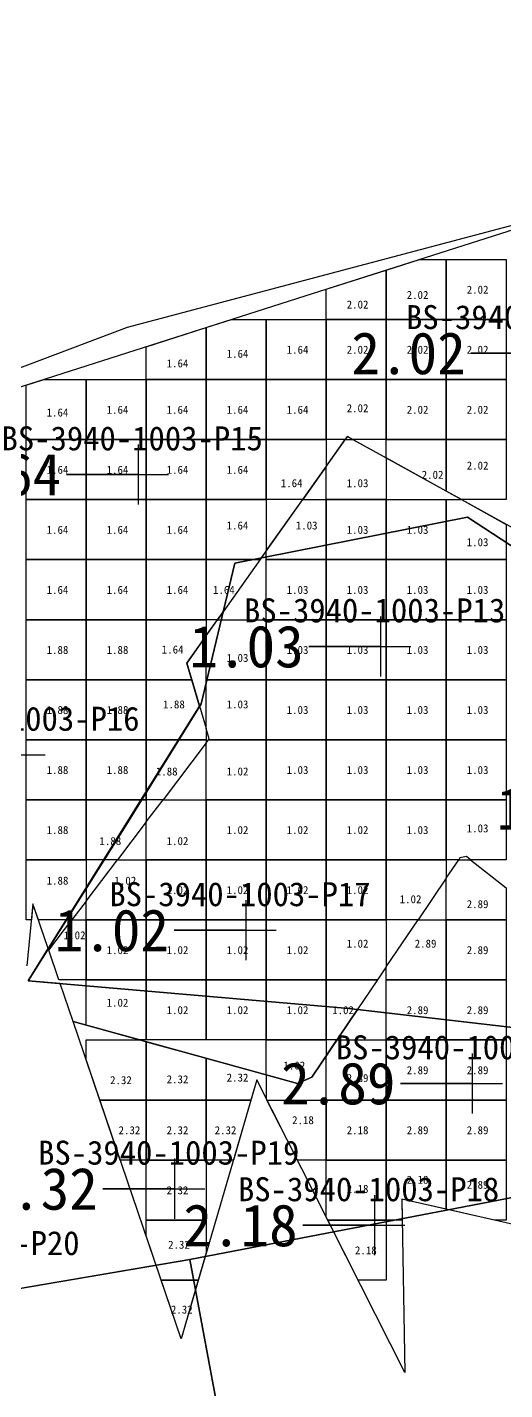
# Model space of a CAD drawing. Header units: metres. Extents: x 470001 to 470123, y 4349638 to 4349734.
# Drawn here: x 470045.68 to 470053.63, y 4349657.66 to 4349680.36 of the extents above; entities that cross this region are included whole.
import ezdxf

# ---------------------------------------------------------------- set-up
doc = ezdxf.new("R2010")
doc.units = ezdxf.units.M
for name, color, linetype in [('1.000-1.500', 5, 'Continuous'), ('1.500-3.000', 1, 'Continuous'), ('点', 7, 'Continuous'), ('爆区方格网', 7, 'Continuous'), ('综合图_历史矿块', 7, 'Continuous'), ('钻孔', 7, 'Continuous')]:
    doc.layers.add(name, color=color, linetype=linetype)
doc.styles.add('CN_TTF', font='simsunb.ttf')

msp = doc.modelspace()

# ---------------------------------------------------------------- linework, layer by layer
at = {"layer": '1.000-1.500', "color": 5, "lineweight": 30}
msp.add_lwpolyline([(470056.068, 4349663.433), (470051.18, 4349663.997), (470050.418, 4349662.871), (470050.179, 4349662.766), (470046.441, 4349663.797), (470046.225, 4349664.431), (470045.693, 4349664.477), (470048.549, 4349669.048), (470048.336, 4349669.768), (470048.94, 4349670.621), (470049.134, 4349671.432), (470049.578, 4349671.52), (470051.011, 4349673.541), (470054.922, 4349671.379)], dxfattribs=at)
at = {"layer": '1.500-3.000', "color": 1, "lineweight": 30}
for points in [[(470043.561, 4349673.728), (470050.31, 4349675.882), (470057.07, 4349678.04), (470060.436, 4349679.115), (470063.871, 4349679.611), (470069.033, 4349680.357)], [(470069.538, 4349665.982), (470066.788, 4349662.272), (470060.065, 4349661.549), (470060.589, 4349660.796), (470057.579, 4349659.553), (470054.81, 4349660.184), (470054.073, 4349660.351), (470051.92, 4349660.841), (470051.966, 4349657.954), (470050.007, 4349661.826), (470049.502, 4349662.824), (470048.242, 4349658.515), (470046.441, 4349663.797), (470046.441, 4349663.797), (470050.179, 4349662.766), (470050.418, 4349662.871), (470051.18, 4349663.997), (470051.034, 4349664.014), (470045.693, 4349664.477), (470046.027, 4349665.011), (470045.772, 4349665.758), (470045.67, 4349664.726)]]:
    msp.add_lwpolyline(points, dxfattribs=at)
at = {"layer": '点', "color": 138, "true_color": 0x004c4c}
for p, q in [((470047.528, 4349672.41), (470047.528, 4349673.41)), ((470047.028, 4349672.91), (470048.028, 4349672.91)), ((470051.568, 4349669.545), (470051.568, 4349670.545)), ((470051.068, 4349670.045), (470052.068, 4349670.045)), ((470044.974, 4349668.24), (470045.974, 4349668.24)), ((470049.324, 4349664.818), (470049.324, 4349665.818)), ((470048.824, 4349665.318), (470049.824, 4349665.318)), ((470053.097, 4349662.267), (470053.097, 4349663.267)), ((470052.597, 4349662.767), (470053.597, 4349662.767)), ((470048.137, 4349660.513), (470048.137, 4349661.513)), ((470047.637, 4349661.013), (470048.637, 4349661.013)), ((470051.468, 4349659.904), (470051.468, 4349660.904)), ((470050.968, 4349660.404), (470051.968, 4349660.404))]:
    msp.add_line(p, q, dxfattribs=at)
at = {"layer": '爆区方格网', "color": 1}
for points in [[(470051.659, 4349675.49), (470050.659, 4349675.49), (470050.659, 4349675.994), (470051.659, 4349676.313), (470051.659, 4349675.49)], [(470052.659, 4349676.49), (470052.659, 4349675.49), (470051.659, 4349675.49), (470051.659, 4349676.313), (470052.215, 4349676.49), (470052.659, 4349676.49)], [(470052.659, 4349675.49), (470052.659, 4349676.49), (470053.659, 4349676.49), (470053.659, 4349675.49), (470052.659, 4349675.49)], [(470049.659, 4349675.49), (470049.659, 4349674.49), (470048.659, 4349674.49), (470048.659, 4349675.355), (470049.082, 4349675.49), (470049.659, 4349675.49)], [(470049.659, 4349674.49), (470049.659, 4349675.49), (470050.659, 4349675.49), (470050.659, 4349674.49), (470049.659, 4349674.49)], [(470050.659, 4349674.49), (470050.659, 4349675.49), (470051.659, 4349675.49), (470051.659, 4349674.49), (470050.659, 4349674.49)], [(470051.659, 4349674.49), (470051.659, 4349675.49), (470052.659, 4349675.49), (470052.659, 4349674.49), (470051.659, 4349674.49)], [(470052.659, 4349674.49), (470052.659, 4349675.49), (470053.659, 4349675.49), (470053.659, 4349674.49), (470052.659, 4349674.49)], [(470048.659, 4349674.49), (470047.659, 4349674.49), (470047.659, 4349675.036), (470048.659, 4349675.355), (470048.659, 4349674.49)], [(470046.659, 4349674.49), (470046.659, 4349673.49), (470045.659, 4349673.49), (470045.659, 4349674.398), (470045.95, 4349674.49), (470046.659, 4349674.49)], [(470046.659, 4349673.49), (470046.659, 4349674.49), (470047.659, 4349674.49), (470047.659, 4349673.49), (470046.659, 4349673.49)], [(470047.659, 4349673.49), (470047.659, 4349674.49), (470048.659, 4349674.49), (470048.659, 4349673.49), (470047.659, 4349673.49)], [(470048.659, 4349673.49), (470048.659, 4349674.49), (470049.659, 4349674.49), (470049.659, 4349673.49), (470048.659, 4349673.49)], [(470049.659, 4349673.49), (470049.659, 4349674.49), (470050.659, 4349674.49), (470050.659, 4349673.49), (470049.659, 4349673.49)], [(470050.659, 4349673.49), (470050.659, 4349674.49), (470051.659, 4349674.49), (470051.659, 4349673.49), (470051.103, 4349673.49), (470051.011, 4349673.541), (470050.976, 4349673.49), (470050.659, 4349673.49)], [(470051.659, 4349673.49), (470051.659, 4349674.49), (470052.659, 4349674.49), (470052.659, 4349673.49), (470051.659, 4349673.49)], [(470052.659, 4349673.49), (470052.659, 4349674.49), (470053.659, 4349674.49), (470053.659, 4349673.49), (470052.659, 4349673.49)], [(470045.659, 4349672.49), (470045.659, 4349673.49), (470046.659, 4349673.49), (470046.659, 4349672.49), (470045.659, 4349672.49)], [(470046.659, 4349672.49), (470046.659, 4349673.49), (470047.659, 4349673.49), (470047.659, 4349672.49), (470046.659, 4349672.49)], [(470047.659, 4349672.49), (470047.659, 4349673.49), (470048.659, 4349673.49), (470048.659, 4349672.49), (470047.659, 4349672.49)], [(470048.659, 4349672.49), (470048.659, 4349673.49), (470049.659, 4349673.49), (470049.659, 4349672.49), (470048.659, 4349672.49)], [(470049.659, 4349672.49), (470049.659, 4349673.49), (470050.659, 4349673.49), (470050.659, 4349673.044), (470050.266, 4349672.49), (470049.659, 4349672.49)], [(470051.659, 4349673.49), (470052.659, 4349673.49), (470052.659, 4349672.63), (470051.659, 4349673.183), (470051.659, 4349673.49)], [(470052.659, 4349673.49), (470053.659, 4349673.49), (470053.659, 4349672.49), (470052.912, 4349672.49), (470052.659, 4349672.63), (470052.659, 4349673.49)], [(470045.659, 4349671.49), (470045.659, 4349672.49), (470046.659, 4349672.49), (470046.659, 4349671.49), (470045.659, 4349671.49)], [(470046.659, 4349671.49), (470046.659, 4349672.49), (470047.659, 4349672.49), (470047.659, 4349671.49), (470046.659, 4349671.49)], [(470047.659, 4349671.49), (470047.659, 4349672.49), (470048.659, 4349672.49), (470048.659, 4349671.49), (470047.659, 4349671.49)], [(470048.659, 4349671.49), (470048.659, 4349672.49), (470049.659, 4349672.49), (470049.659, 4349671.634), (470049.557, 4349671.49), (470048.659, 4349671.49)], [(470045.659, 4349670.49), (470045.659, 4349671.49), (470046.659, 4349671.49), (470046.659, 4349670.49), (470045.659, 4349670.49)], [(470046.659, 4349670.49), (470046.659, 4349671.49), (470047.659, 4349671.49), (470047.659, 4349670.49), (470046.659, 4349670.49)], [(470047.659, 4349670.49), (470047.659, 4349671.49), (470048.659, 4349671.49), (470048.659, 4349670.49), (470047.659, 4349670.49)], [(470048.659, 4349670.49), (470048.659, 4349671.49), (470049.557, 4349671.49), (470048.848, 4349670.49), (470048.659, 4349670.49)], [(470045.659, 4349669.49), (470045.659, 4349670.49), (470046.659, 4349670.49), (470046.659, 4349669.49), (470045.659, 4349669.49)], [(470046.659, 4349669.49), (470046.659, 4349670.49), (470047.659, 4349670.49), (470047.659, 4349669.49), (470046.659, 4349669.49)], [(470047.659, 4349669.49), (470047.659, 4349670.49), (470048.659, 4349670.49), (470048.659, 4349670.224), (470048.336, 4349669.768), (470048.418, 4349669.49), (470047.659, 4349669.49)], [(470045.659, 4349668.49), (470045.659, 4349669.49), (470046.659, 4349669.49), (470046.659, 4349668.49), (470045.659, 4349668.49)], [(470046.659, 4349668.49), (470046.659, 4349669.49), (470047.659, 4349669.49), (470047.659, 4349668.49), (470046.659, 4349668.49)], [(470048.659, 4349668.49), (470047.659, 4349668.49), (470047.659, 4349669.49), (470048.418, 4349669.49), (470048.659, 4349668.676), (470048.659, 4349668.49)], [(470045.659, 4349667.49), (470045.659, 4349668.49), (470046.659, 4349668.49), (470046.659, 4349667.49), (470045.659, 4349667.49)], [(470046.659, 4349667.49), (470046.659, 4349668.49), (470047.659, 4349668.49), (470047.659, 4349667.49), (470046.659, 4349667.49)], [(470047.659, 4349667.49), (470047.659, 4349668.49), (470048.659, 4349668.49), (470048.659, 4349668.439), (470047.939, 4349667.49), (470047.659, 4349667.49)], [(470045.659, 4349666.49), (470045.659, 4349667.49), (470046.659, 4349667.49), (470046.659, 4349666.49), (470045.659, 4349666.49)], [(470046.659, 4349666.49), (470046.659, 4349667.49), (470047.659, 4349667.49), (470047.659, 4349667.122), (470047.18, 4349666.49), (470046.659, 4349666.49)], [(470045.659, 4349665.49), (470045.659, 4349666.49), (470046.659, 4349666.49), (470046.659, 4349665.804), (470046.421, 4349665.49), (470045.863, 4349665.49), (470045.772, 4349665.758), (470045.746, 4349665.49), (470045.659, 4349665.49)], [(470053.659, 4349665.49), (470052.659, 4349665.49), (470052.659, 4349666.185), (470052.866, 4349666.49), (470053.063, 4349666.49), (470053.659, 4349666.022), (470053.659, 4349665.49)], [(470052.659, 4349665.49), (470052.659, 4349664.49), (470051.659, 4349664.49), (470051.659, 4349664.706), (470052.189, 4349665.49), (470052.659, 4349665.49)], [(470052.659, 4349664.49), (470052.659, 4349665.49), (470053.659, 4349665.49), (470053.659, 4349664.49), (470052.659, 4349664.49)], [(470051.659, 4349663.49), (470051.659, 4349664.49), (470052.659, 4349664.49), (470052.659, 4349663.49), (470051.659, 4349663.49)], [(470052.659, 4349663.49), (470052.659, 4349664.49), (470053.659, 4349664.49), (470053.659, 4349663.49), (470052.659, 4349663.49)], [(470047.659, 4349662.49), (470046.886, 4349662.49), (470046.659, 4349663.157), (470046.659, 4349663.49), (470047.552, 4349663.49), (470047.659, 4349663.461), (470047.659, 4349662.49)], [(470048.659, 4349662.49), (470047.659, 4349662.49), (470047.659, 4349663.461), (470048.659, 4349663.185), (470048.659, 4349662.49)], [(470051.659, 4349663.49), (470051.659, 4349662.49), (470050.659, 4349662.49), (470050.659, 4349663.227), (470050.837, 4349663.49), (470051.659, 4349663.49)], [(470051.659, 4349662.49), (470051.659, 4349663.49), (470052.659, 4349663.49), (470052.659, 4349662.49), (470051.659, 4349662.49)], [(470052.659, 4349662.49), (470052.659, 4349663.49), (470053.659, 4349663.49), (470053.659, 4349662.49), (470052.659, 4349662.49)], [(470049.659, 4349662.514), (470049.502, 4349662.824), (470049.404, 4349662.49), (470048.659, 4349662.49), (470048.659, 4349663.185), (470049.659, 4349662.909), (470049.659, 4349662.514)], [(470047.659, 4349662.49), (470047.659, 4349661.49), (470047.227, 4349661.49), (470046.886, 4349662.49), (470047.659, 4349662.49)], [(470047.659, 4349661.49), (470047.659, 4349662.49), (470048.659, 4349662.49), (470048.659, 4349661.49), (470047.659, 4349661.49)], [(470048.659, 4349661.49), (470048.659, 4349662.49), (470049.404, 4349662.49), (470049.112, 4349661.49), (470048.659, 4349661.49)], [(470050.659, 4349662.49), (470050.659, 4349661.49), (470050.177, 4349661.49), (470050.007, 4349661.826), (470049.671, 4349662.49), (470050.659, 4349662.49)], [(470050.659, 4349661.49), (470050.659, 4349662.49), (470051.659, 4349662.49), (470051.659, 4349661.49), (470050.659, 4349661.49)], [(470051.659, 4349661.49), (470051.659, 4349662.49), (470052.659, 4349662.49), (470052.659, 4349661.49), (470051.659, 4349661.49)], [(470052.659, 4349661.49), (470052.659, 4349662.49), (470053.659, 4349662.49), (470053.659, 4349661.49), (470052.659, 4349661.49)], [(470047.659, 4349660.49), (470047.659, 4349661.49), (470048.659, 4349661.49), (470048.659, 4349660.49), (470047.659, 4349660.49)], [(470050.659, 4349661.49), (470051.659, 4349661.49), (470051.659, 4349660.49), (470050.683, 4349660.49), (470050.659, 4349660.537), (470050.659, 4349661.49)], [(470051.659, 4349660.49), (470051.659, 4349661.49), (470052.659, 4349661.49), (470052.659, 4349660.673), (470051.92, 4349660.841), (470051.926, 4349660.49), (470051.659, 4349660.49)], [(470052.659, 4349661.49), (470053.659, 4349661.49), (470053.659, 4349660.49), (470053.461, 4349660.49), (470052.659, 4349660.673), (470052.659, 4349661.49)], [(470047.659, 4349660.49), (470048.659, 4349660.49), (470048.659, 4349659.942), (470048.527, 4349659.49), (470047.909, 4349659.49), (470047.659, 4349660.225), (470047.659, 4349660.49)], [(470051.659, 4349660.49), (470051.659, 4349659.49), (470051.189, 4349659.49), (470050.683, 4349660.49), (470051.659, 4349660.49)], [(470048.527, 4349659.49), (470048.242, 4349658.515), (470047.909, 4349659.49), (470048.527, 4349659.49)]]:
    msp.add_lwpolyline(points, close=True, dxfattribs=at)
at = {"layer": '爆区方格网', "color": 5}
for points in [[(470051.659, 4349672.49), (470050.659, 4349672.49), (470050.659, 4349673.044), (470050.976, 4349673.49), (470051.103, 4349673.49), (470051.659, 4349673.183), (470051.659, 4349672.49)], [(470050.659, 4349672.49), (470050.659, 4349671.49), (470049.659, 4349671.49), (470049.659, 4349671.634), (470050.266, 4349672.49), (470050.659, 4349672.49)], [(470050.659, 4349671.49), (470050.659, 4349672.49), (470051.659, 4349672.49), (470051.659, 4349671.49), (470050.659, 4349671.49)], [(470051.659, 4349671.49), (470051.659, 4349672.49), (470052.659, 4349672.49), (470052.659, 4349671.49), (470051.659, 4349671.49)], [(470053.659, 4349671.49), (470052.659, 4349671.49), (470052.659, 4349672.49), (470052.912, 4349672.49), (470053.659, 4349672.077), (470053.659, 4349671.49)], [(470049.659, 4349670.49), (470049.659, 4349671.49), (470050.659, 4349671.49), (470050.659, 4349670.49), (470049.659, 4349670.49)], [(470050.659, 4349670.49), (470050.659, 4349671.49), (470051.659, 4349671.49), (470051.659, 4349670.49), (470050.659, 4349670.49)], [(470051.659, 4349670.49), (470051.659, 4349671.49), (470052.659, 4349671.49), (470052.659, 4349670.49), (470051.659, 4349670.49)], [(470052.659, 4349670.49), (470052.659, 4349671.49), (470053.659, 4349671.49), (470053.659, 4349670.49), (470052.659, 4349670.49)], [(470049.659, 4349670.49), (470049.659, 4349669.49), (470048.659, 4349669.49), (470048.659, 4349670.224), (470048.848, 4349670.49), (470049.659, 4349670.49)], [(470049.659, 4349669.49), (470049.659, 4349670.49), (470050.659, 4349670.49), (470050.659, 4349669.49), (470049.659, 4349669.49)], [(470050.659, 4349669.49), (470050.659, 4349670.49), (470051.659, 4349670.49), (470051.659, 4349669.49), (470050.659, 4349669.49)], [(470051.659, 4349669.49), (470051.659, 4349670.49), (470052.659, 4349670.49), (470052.659, 4349669.49), (470051.659, 4349669.49)], [(470052.659, 4349669.49), (470052.659, 4349670.49), (470053.659, 4349670.49), (470053.659, 4349669.49), (470052.659, 4349669.49)], [(470048.659, 4349669.49), (470049.659, 4349669.49), (470049.659, 4349668.49), (470048.698, 4349668.49), (470048.71, 4349668.506), (470048.659, 4349668.676), (470048.659, 4349669.49)], [(470049.659, 4349668.49), (470049.659, 4349669.49), (470050.659, 4349669.49), (470050.659, 4349668.49), (470049.659, 4349668.49)], [(470050.659, 4349668.49), (470050.659, 4349669.49), (470051.659, 4349669.49), (470051.659, 4349668.49), (470050.659, 4349668.49)], [(470051.659, 4349668.49), (470051.659, 4349669.49), (470052.659, 4349669.49), (470052.659, 4349668.49), (470051.659, 4349668.49)], [(470052.659, 4349668.49), (470052.659, 4349669.49), (470053.659, 4349669.49), (470053.659, 4349668.49), (470052.659, 4349668.49)], [(470049.659, 4349668.49), (470049.659, 4349667.49), (470048.659, 4349667.49), (470048.659, 4349668.439), (470048.698, 4349668.49), (470049.659, 4349668.49)], [(470049.659, 4349667.49), (470049.659, 4349668.49), (470050.659, 4349668.49), (470050.659, 4349667.49), (470049.659, 4349667.49)], [(470050.659, 4349667.49), (470050.659, 4349668.49), (470051.659, 4349668.49), (470051.659, 4349667.49), (470050.659, 4349667.49)], [(470051.659, 4349667.49), (470051.659, 4349668.49), (470052.659, 4349668.49), (470052.659, 4349667.49), (470051.659, 4349667.49)], [(470052.659, 4349667.49), (470052.659, 4349668.49), (470053.659, 4349668.49), (470053.659, 4349667.49), (470052.659, 4349667.49)], [(470048.659, 4349667.49), (470048.659, 4349666.49), (470047.659, 4349666.49), (470047.659, 4349667.122), (470047.939, 4349667.49), (470048.659, 4349667.49)], [(470048.659, 4349666.49), (470048.659, 4349667.49), (470049.659, 4349667.49), (470049.659, 4349666.49), (470048.659, 4349666.49)], [(470049.659, 4349666.49), (470049.659, 4349667.49), (470050.659, 4349667.49), (470050.659, 4349666.49), (470049.659, 4349666.49)], [(470050.659, 4349666.49), (470050.659, 4349667.49), (470051.659, 4349667.49), (470051.659, 4349666.49), (470050.659, 4349666.49)], [(470051.659, 4349666.49), (470051.659, 4349667.49), (470052.659, 4349667.49), (470052.659, 4349666.49), (470051.659, 4349666.49)], [(470052.659, 4349666.49), (470052.659, 4349667.49), (470053.659, 4349667.49), (470053.659, 4349666.49), (470053.063, 4349666.49), (470052.993, 4349666.545), (470052.887, 4349666.523), (470052.866, 4349666.49), (470052.659, 4349666.49)], [(470047.659, 4349666.49), (470047.659, 4349665.49), (470046.659, 4349665.49), (470046.659, 4349665.804), (470047.18, 4349666.49), (470047.659, 4349666.49)], [(470047.659, 4349665.49), (470047.659, 4349666.49), (470048.659, 4349666.49), (470048.659, 4349665.49), (470047.659, 4349665.49)], [(470048.659, 4349665.49), (470048.659, 4349666.49), (470049.659, 4349666.49), (470049.659, 4349665.49), (470048.659, 4349665.49)], [(470049.659, 4349665.49), (470049.659, 4349666.49), (470050.659, 4349666.49), (470050.659, 4349665.49), (470049.659, 4349665.49)], [(470050.659, 4349665.49), (470050.659, 4349666.49), (470051.659, 4349666.49), (470051.659, 4349665.49), (470050.659, 4349665.49)], [(470051.659, 4349665.49), (470051.659, 4349666.49), (470052.659, 4349666.49), (470052.659, 4349666.185), (470052.189, 4349665.49), (470051.659, 4349665.49)], [(470046.659, 4349665.49), (470046.659, 4349664.49), (470046.204, 4349664.49), (470046.036, 4349664.983), (470046.421, 4349665.49), (470046.659, 4349665.49)], [(470046.659, 4349664.49), (470046.659, 4349665.49), (470047.659, 4349665.49), (470047.659, 4349664.49), (470046.659, 4349664.49)], [(470047.659, 4349664.49), (470047.659, 4349665.49), (470048.659, 4349665.49), (470048.659, 4349664.49), (470047.659, 4349664.49)], [(470048.659, 4349664.49), (470048.659, 4349665.49), (470049.659, 4349665.49), (470049.659, 4349664.49), (470048.659, 4349664.49)], [(470049.659, 4349664.49), (470049.659, 4349665.49), (470050.659, 4349665.49), (470050.659, 4349664.49), (470049.659, 4349664.49)], [(470050.659, 4349664.49), (470050.659, 4349665.49), (470051.659, 4349665.49), (470051.659, 4349664.706), (470051.513, 4349664.49), (470050.659, 4349664.49)], [(470046.659, 4349664.49), (470047.659, 4349664.49), (470047.659, 4349663.49), (470047.552, 4349663.49), (470046.659, 4349663.737), (470046.659, 4349664.49)], [(470047.659, 4349663.49), (470047.659, 4349664.49), (470048.659, 4349664.49), (470048.659, 4349663.49), (470047.659, 4349663.49)], [(470048.659, 4349663.49), (470048.659, 4349664.49), (470049.659, 4349664.49), (470049.659, 4349663.49), (470048.659, 4349663.49)], [(470049.659, 4349663.49), (470049.659, 4349664.49), (470050.659, 4349664.49), (470050.659, 4349663.49), (470049.659, 4349663.49)], [(470050.659, 4349663.49), (470050.659, 4349664.49), (470051.513, 4349664.49), (470050.837, 4349663.49), (470050.659, 4349663.49)], [(470049.659, 4349663.49), (470050.659, 4349663.49), (470050.659, 4349663.227), (470050.418, 4349662.871), (470050.179, 4349662.766), (470049.659, 4349662.909), (470049.659, 4349663.49)]]:
    msp.add_lwpolyline(points, close=True, dxfattribs=at)
at = {"layer": '综合图_历史矿块', "color": 9}
for points in [[(470041.361, 4349673.104), (470047.349, 4349675.362), (470054.343, 4349677.216)], [(470054.969, 4349670.918), (470053.013, 4349672.199), (470049.134, 4349671.432), (470048.575, 4349669.089), (470047.317, 4349667.062), (470045.693, 4349664.477), (470051.034, 4349664.014), (470056.068, 4349663.433)], [(470053.816, 4349660.878), (470048.386, 4349659.836), (470040.643, 4349658.515)], [(470049.125, 4349655.871), (470048.386, 4349659.836), (470053.816, 4349660.878), (470054.192, 4349658.942), (470055.414, 4349656.646)]]:
    msp.add_lwpolyline(points, dxfattribs=at)
for points in [[(470059.568, 4349661.496), (470058.789, 4349663.063), (470056.068, 4349663.433), (470051.034, 4349664.014), (470045.693, 4349664.477), (470048.575, 4349669.089), (470049.134, 4349671.432), (470053.013, 4349672.199), (470054.969, 4349670.918), (470057.564, 4349669.703), (470060.242, 4349670.725), (470062.064, 4349672.658), (470063.61, 4349675.309), (470068.58, 4349676.606), (470071.461, 4349674.934), (470071.544, 4349671.081), (470069.538, 4349665.982), (470066.788, 4349662.272), (470059.568, 4349661.496)], [(470049.125, 4349655.871), (470045.45, 4349652.937), (470042.09, 4349652.708), (470041.308, 4349654.163), (470040.661, 4349658.519), (470048.386, 4349659.836), (470049.125, 4349655.871)]]:
    msp.add_lwpolyline(points, close=True, dxfattribs=at)
at = {"layer": '钻孔', "color": 1, "lineweight": 35}
for p, q in [((470054.268, 4349674.929), (470053.068, 4349674.929)), ((470047.528, 4349672.91), (470046.328, 4349672.91)), ((470053.097, 4349662.767), (470051.897, 4349662.767)), ((470048.137, 4349661.013), (470046.937, 4349661.013)), ((470051.468, 4349660.404), (470050.268, 4349660.404))]:
    msp.add_line(p, q, dxfattribs=at)
at = {"layer": '钻孔', "color": 5, "lineweight": 35}
for p, q in [((470051.568, 4349670.045), (470050.368, 4349670.045)), ((470049.324, 4349665.318), (470048.124, 4349665.318))]:
    msp.add_line(p, q, dxfattribs=at)

# ---------------------------------------------------------------- texts
at = {"color": 1, "style": 'CN_TTF'}
for s, p in [('2.02', (470052.999, 4349675.92)), ('2.02', (470051.999, 4349675.832)), ('2.02', (470050.999, 4349675.672)), ('1.64', (470048.999, 4349674.853)), ('1.64', (470049.999, 4349674.92)), ('2.02', (470050.999, 4349674.92)), ('2.02', (470051.999, 4349674.92)), ('2.02', (470052.999, 4349674.92)), ('1.64', (470047.999, 4349674.693)), ('1.64', (470045.999, 4349673.874)), ('1.64', (470046.999, 4349673.92)), ('1.64', (470047.999, 4349673.92)), ('1.64', (470048.999, 4349673.92)), ('1.64', (470049.999, 4349673.92)), ('2.02', (470050.999, 4349673.946)), ('2.02', (470051.999, 4349673.92)), ('2.02', (470052.999, 4349673.92)), ('2.02', (470052.999, 4349672.99)), ('1.64', (470045.999, 4349672.92)), ('1.64', (470046.999, 4349672.92)), ('1.64', (470047.999, 4349672.92)), ('1.64', (470048.999, 4349672.92)), ('2.02', (470052.249, 4349672.837)), ('1.64', (470049.901, 4349672.697)), ('1.64', (470045.999, 4349671.92)), ('1.64', (470046.999, 4349671.92)), ('1.64', (470047.999, 4349671.92)), ('1.64', (470048.999, 4349671.992)), ('1.64', (470045.999, 4349670.92)), ('1.64', (470046.999, 4349670.92)), ('1.64', (470047.999, 4349670.92)), ('1.64', (470048.771, 4349670.92)), ('1.88', (470045.999, 4349669.92)), ('1.88', (470046.999, 4349669.92)), ('1.64', (470047.918, 4349669.926)), ('1.88', (470045.999, 4349668.92)), ('1.88', (470046.999, 4349668.92)), ('1.88', (470047.939, 4349669.013)), ('1.88', (470045.999, 4349667.92)), ('1.88', (470046.999, 4349667.92)), ('1.88', (470047.819, 4349667.895)), ('1.88', (470045.999, 4349666.92)), ('1.88', (470046.879, 4349666.736)), ('1.88', (470045.999, 4349666.077)), ('2.89', (470052.999, 4349665.686)), ('2.89', (470052.132, 4349665.028)), ('2.89', (470052.999, 4349664.92)), ('2.89', (470051.999, 4349663.92)), ('2.89', (470052.999, 4349663.92)), ('2.32', (470047.056, 4349662.754)), ('2.32', (470047.999, 4349662.768)), ('2.32', (470048.999, 4349662.797)), ('2.89', (470050.999, 4349662.789)), ('2.89', (470051.999, 4349662.92)), ('2.89', (470052.999, 4349662.92)), ('2.18', (470050.089, 4349662.088)), ('2.32', (470047.198, 4349661.92)), ('2.32', (470047.999, 4349661.92)), ('2.32', (470048.799, 4349661.92)), ('2.18', (470050.999, 4349661.92)), ('2.89', (470051.999, 4349661.92)), ('2.89', (470052.999, 4349661.92)), ('2.18', (470050.999, 4349660.944)), ('2.18', (470051.999, 4349661.096)), ('2.89', (470052.999, 4349661.012)), ('2.32', (470047.999, 4349660.92)), ('2.32', (470048.023, 4349660.013)), ('2.18', (470051.137, 4349659.92)), ('2.32', (470048.07, 4349658.933))]:
    msp.add_text(s, height=0.1333, dxfattribs=at).set_placement(p)
at = {"color": 5, "style": 'CN_TTF'}
for s, p in [('1.03', (470050.999, 4349672.697)), ('1.03', (470050.151, 4349671.992)), ('1.03', (470050.999, 4349671.92)), ('1.03', (470051.999, 4349671.92)), ('1.03', (470052.999, 4349671.714)), ('1.03', (470049.999, 4349670.92)), ('1.03', (470050.999, 4349670.92)), ('1.03', (470051.999, 4349670.92)), ('1.03', (470052.999, 4349670.92)), ('1.03', (470048.999, 4349669.787)), ('1.03', (470049.999, 4349669.92)), ('1.03', (470050.999, 4349669.92)), ('1.03', (470051.999, 4349669.92)), ('1.03', (470052.999, 4349669.92)), ('1.03', (470048.999, 4349669.013)), ('1.03', (470049.999, 4349668.92)), ('1.03', (470050.999, 4349668.92)), ('1.03', (470051.999, 4349668.92)), ('1.03', (470052.999, 4349668.92)), ('1.02', (470048.999, 4349667.895)), ('1.03', (470049.999, 4349667.92)), ('1.03', (470050.999, 4349667.92)), ('1.03', (470051.999, 4349667.92)), ('1.03', (470052.999, 4349667.92)), ('1.02', (470048.999, 4349666.92)), ('1.02', (470049.999, 4349666.92)), ('1.02', (470050.999, 4349666.92)), ('1.03', (470051.999, 4349666.92)), ('1.03', (470052.999, 4349666.948)), ('1.02', (470047.999, 4349666.736)), ('1.02', (470047.129, 4349666.077)), ('1.02', (470047.999, 4349665.92)), ('1.02', (470048.999, 4349665.92)), ('1.02', (470049.999, 4349665.92)), ('1.02', (470050.999, 4349665.92)), ('1.02', (470051.882, 4349665.768)), ('1.02', (470046.284, 4349665.167)), ('1.02', (470050.999, 4349665.028)), ('1.02', (470046.999, 4349664.92)), ('1.02', (470047.999, 4349664.92)), ('1.02', (470048.999, 4349664.92)), ('1.02', (470049.999, 4349664.92)), ('1.02', (470046.999, 4349664.044)), ('1.02', (470047.999, 4349663.92)), ('1.02', (470048.999, 4349663.92)), ('1.02', (470049.999, 4349663.92)), ('1.02', (470050.757, 4349663.92)), ('1.02', (470049.945, 4349662.998))]:
    msp.add_text(s, height=0.1333, dxfattribs=at).set_placement(p)
at = {"layer": '钻孔', "color": 138, "true_color": 0x004c4c, "style": 'CN_TTF'}
for s, p in [('BS-3940-1003-P14', (470051.988, 4349675.329)), ('BS-3940-1003-P15', (470045.248, 4349673.31)), ('BS-3940-1003-P13', (470049.288, 4349670.445)), ('BS-3940-1003-P16', (470043.194, 4349668.64)), ('BS-3940-1003-P17', (470047.044, 4349665.718)), ('BS-3940-1003-P12', (470050.817, 4349663.167)), ('BS-3940-1003-P19', (470045.857, 4349661.413)), ('BS-3940-1003-P18', (470049.188, 4349660.804)), ('BS-3940-1003-P20', (470042.195, 4349659.907))]:
    msp.add_text(s, height=0.4, dxfattribs=at).set_placement(p)
at = {"layer": '钻孔', "color": 1, "style": 'CN_TTF'}
for s, p in [('2.02', (470051.078, 4349674.579)), ('1.64', (470044.338, 4349672.56)), ('2.89', (470049.907, 4349662.417)), ('2.32', (470044.947, 4349660.663)), ('2.18', (470048.278, 4349660.054))]:
    msp.add_text(s, height=0.7, dxfattribs=at).set_placement(p)
at = {"layer": '钻孔', "color": 5, "style": 'CN_TTF'}
for s, p in [('1.03', (470048.378, 4349669.695)), ('1.06', (470053.498, 4349666.99)), ('1.02', (470046.134, 4349664.968))]:
    msp.add_text(s, height=0.7, dxfattribs=at).set_placement(p)

doc.saveas('drawing.dxf')
